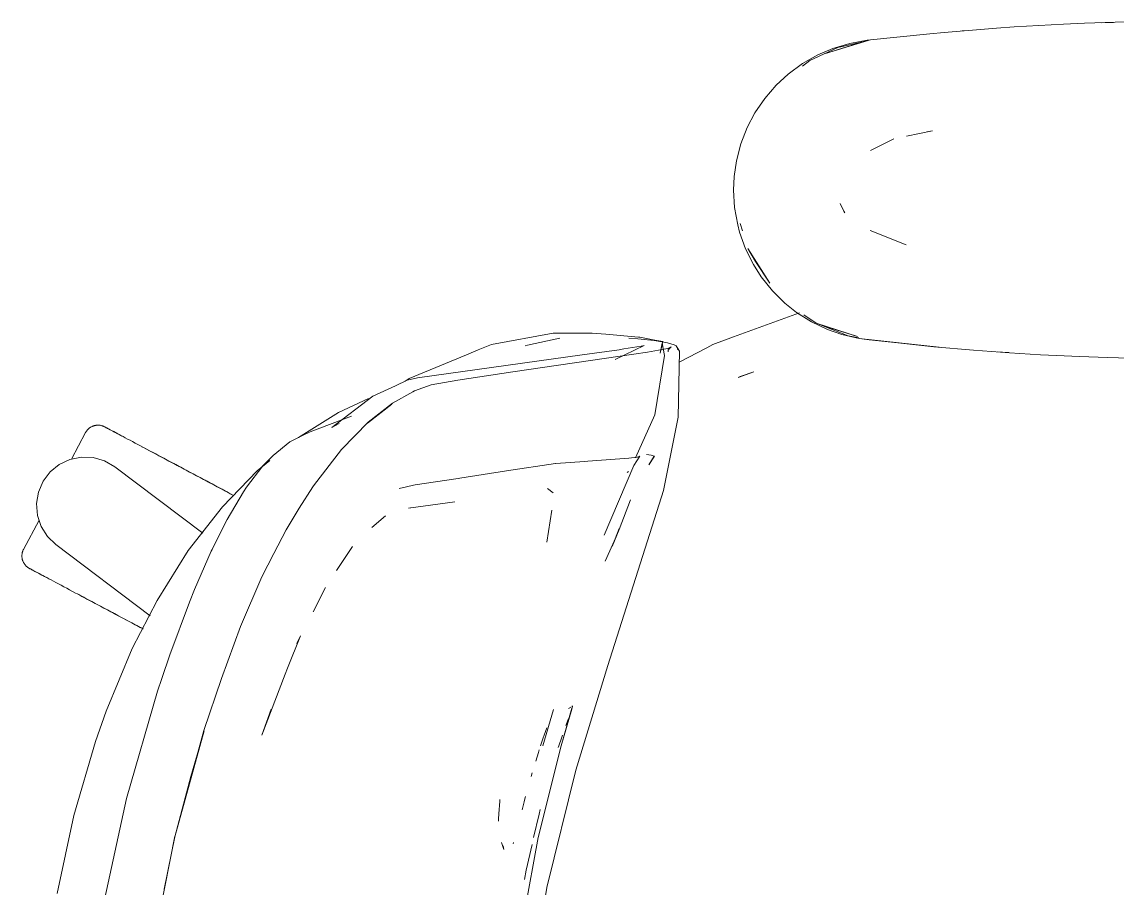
# Model space of a CAD drawing. Header units: millimetres. Extents: x 155927 to 295199, y -4084 to 97293.
# Drawn here: x 193981.5 to 194295.9, y 12822.4 to 13070.9 of the extents above; entities that cross this region are included whole.
import ezdxf

# ---------------------------------------------------------------- set-up
doc = ezdxf.new("R2010")
doc.units = ezdxf.units.MM
doc.header["$MEASUREMENT"] = 0
doc.layers.add('G-IMPT', color=8, linetype='CONTINUOUS', lineweight=9)
doc.layers.add('I-FURN', color=8, linetype='CONTINUOUS', lineweight=9)

msp = doc.modelspace()

# ---------------------------------------------------------------- linework, layer by layer
at = {"layer": 'G-IMPT'}
for p, q in [((194261.27, 13069.08), (194246.21, 13067.83)), ((194253.08, 13068.43), (194251.41, 13068.26)), ((194261.27, 13069.08), (194266.36, 13069.4)), ((194266.36, 13069.4), (194280.5, 13070.21)), ((194286.52, 13070.47), (194280.5, 13070.21)), ((194286.52, 13070.47), (194298.28, 13070.85)), ((194291.41, 13070.61), (194293.34, 13070.72)), ((194293.34, 13070.72), (194294.84, 13070.73)), ((194224.67, 13065.58), (194212.21, 13061.75)), ((194215.7, 13063.53), (194224.1, 13065.45)), ((194224.16, 13065.58), (194219.11, 13064.68)), ((194224.67, 13065.58), (194221.35, 13064.66)), ((194242.08, 13067.48), (194224.16, 13065.58)), ((194246.21, 13067.83), (194242.08, 13067.48)), ((194215.7, 13063.53), (194207.64, 13059.8)), ((194210.01, 13061.41), (194214.25, 13063.22)), ((194212.21, 13061.75), (194221.35, 13064.66)), ((194214.25, 13063.22), (194219.11, 13064.68)), ((194201.48, 13055.9), (194205.57, 13058.89)), ((194205.53, 13058.2), (194207.64, 13059.8)), ((194210.01, 13061.41), (194205.57, 13058.89)), ((194201.48, 13055.9), (194198.05, 13052.73)), ((194194.73, 13048.9), (194198.05, 13052.73)), ((194191.89, 13044.73), (194194.73, 13048.9)), ((194191.89, 13044.73), (194189.71, 13040.57)), ((194189.71, 13040.57), (194187.87, 13035.85)), ((194225.04, 13034), (194231.82, 13037.27)), ((194242.87, 13039.61), (194235.44, 13038.04)), ((194241.25, 13039.3), (194242.87, 13039.61)), ((194186.61, 13030.99), (194187.87, 13035.85)), ((194186.61, 13030.99), (194185.96, 13026.47)), ((194185.79, 13022.63), (194185.96, 13026.47)), ((194185.79, 13022.63), (194186.09, 13017.59)), ((194216.41, 13018.8), (194217.42, 13016.58)), ((194186.09, 13017.59), (194186.97, 13012.64)), ((194217.42, 13016.58), (194217.72, 13016.13)), ((194186.97, 13012.64), (194187.53, 13010.51)), ((194188.33, 13010.95), (194187.71, 13012.98)), ((194189.24, 13005.74), (194187.53, 13010.51)), ((194235.37, 13006.91), (194224.95, 13011.05)), ((194189.24, 13005.74), (194191.48, 13001.23)), ((194189.89, 13005.83), (194192.05, 13002.16)), ((194189.89, 13005.83), (194196.21, 12995.88)), ((194192.05, 13002.16), (194196.21, 12995.88)), ((194191.48, 13001.23), (194193.75, 12997.68)), ((194196.94, 12993.7), (194193.75, 12997.68)), ((194196.94, 12993.7), (194200.54, 12990.15)), ((194200.54, 12990.15), (194203.85, 12987.53)), ((194204.75, 12987.41), (194185.81, 12980.47)), ((194208.18, 12984.8), (194203.85, 12987.53)), ((194209.5, 12984.41), (194205.92, 12986.83)), ((194208.18, 12984.8), (194212.76, 12982.61)), ((194218.72, 12980.8), (194209.5, 12984.41)), ((194209.5, 12984.41), (194212.21, 12983.51)), ((194209.5, 12984.41), (194221.35, 12980.59)), ((194212.21, 12983.51), (194221.35, 12980.59)), ((194134.03, 12981.57), (194116.33, 12978.33)), ((194135.89, 12980.16), (194126.59, 12978.12)), ((194134.03, 12981.57), (194141, 12981.6)), ((194141, 12981.6), (194145.17, 12981.6)), ((194149.12, 12981.26), (194145.17, 12981.6)), ((194158.45, 12980.45), (194149.12, 12981.26)), ((194158.28, 12979.93), (194155.69, 12980.15)), ((194162.96, 12979.42), (194158.28, 12979.93)), ((194158.45, 12980.45), (194158.92, 12980.41)), ((194158.92, 12980.41), (194163.17, 12979.6)), ((194185.81, 12980.47), (194179.84, 12978.28)), ((194212.76, 12982.61), (194216.89, 12981.16)), ((194221.85, 12980.01), (194216.89, 12981.16)), ((194221.78, 12980.22), (194218.72, 12980.8)), ((194221.85, 12980.01), (194244.81, 12977.55)), ((194221.85, 12980.01), (194224.67, 12979.68)), ((194221.85, 12980.01), (194243.29, 12977.66)), ((194116.33, 12978.33), (194112.47, 12976.74)), ((194126.59, 12978.12), (194126.01, 12977.96)), ((194142.31, 12975.38), (194152.97, 12976.82)), ((194160.15, 12978.02), (194151.75, 12974.03)), ((194154.27, 12977.04), (194152.97, 12976.82)), ((194154.27, 12977.04), (194159.29, 12977.87)), ((194160.15, 12978.02), (194159.29, 12977.87)), ((194167.39, 12977.22), (194161.12, 12976.11)), ((194163.58, 12979.34), (194162.96, 12979.42)), ((194163.17, 12979.6), (194165.49, 12979.15)), ((194163.58, 12979.34), (194166.86, 12978.8)), ((194164.76, 12975.87), (194165.49, 12979.15)), ((194164.76, 12975.87), (194165.25, 12978.74)), ((194165.25, 12978.74), (194165.94, 12975.16)), ((194166.77, 12977.05), (194167.87, 12977.61)), ((194166.77, 12977.05), (194167.39, 12977.22)), ((194168.72, 12978.25), (194166.86, 12978.8)), ((194167.37, 12977.21), (194167.04, 12976.67)), ((194167.37, 12977.21), (194167.87, 12977.61)), ((194168.72, 12978.25), (194169.26, 12977.93)), ((194169.26, 12977.93), (194169.63, 12977.44)), ((194170.24, 12976.4), (194169.63, 12977.44)), ((194169.76, 12976.81), (194169.63, 12977.44)), ((194169.63, 12977.44), (194169.65, 12977.36)), ((194169.76, 12976.81), (194169.65, 12977.36)), ((194170.17, 12973.21), (194178.07, 12977.36)), ((194178.07, 12977.36), (194179.84, 12978.28)), ((194244.81, 12977.55), (194224.67, 12979.68)), ((194243.29, 12977.66), (194254.68, 12976.67)), ((194092.66, 12968.55), (194109.11, 12975.35)), ((194142.31, 12975.38), (194095.09, 12968.71)), ((194109.11, 12975.35), (194112.47, 12976.74)), ((194153.27, 12975), (194122.4, 12970.44)), ((194161.12, 12976.11), (194153.27, 12975)), ((194163.22, 12958.12), (194165.94, 12975.16)), ((194166.97, 12976.17), (194167.04, 12976.67)), ((194169.85, 12957.42), (194170.24, 12976.4)), ((194264.97, 12975.94), (194254.68, 12976.67)), ((194262.93, 12976.08), (194261.51, 12976.21)), ((194262.93, 12976.08), (194264.83, 12975.99)), ((194264.97, 12975.94), (194273.84, 12975.38)), ((194285.15, 12974.84), (194273.84, 12975.38)), ((194285.15, 12974.84), (194293.03, 12974.55)), ((194305.34, 12974.25), (194293.03, 12974.55)), ((194187.11, 12968.87), (194191.58, 12970.51)), ((194191.58, 12970.51), (194187.7, 12969.13)), ((194088.73, 12966.5), (194092.1, 12968.06)), ((194091.49, 12967.78), (194092.66, 12968.55)), ((194095.09, 12968.71), (194092.1, 12968.06)), ((194098.96, 12966.75), (194106.63, 12968.05)), ((194122.4, 12970.44), (194106.63, 12968.05)), ((194187.11, 12968.87), (194187.7, 12969.13)), ((194088.73, 12966.5), (194082.21, 12963.46)), ((194087.91, 12961.49), (194093.75, 12964.78)), ((194093.75, 12964.78), (194094.17, 12964.99)), ((194098.96, 12966.75), (194094.17, 12964.99)), ((194070.51, 12954.52), (194082.21, 12963.46)), ((194081.02, 12962.79), (194072.4, 12958.81)), ((194080.74, 12955.77), (194087.69, 12961.17)), ((194087.91, 12961.49), (194080.94, 12956.07)), ((194087.69, 12961.17), (194084.31, 12958.58)), ((194072.4, 12958.81), (194060.95, 12951.68)), ((194080.74, 12955.77), (194084.31, 12958.58)), ((194163.22, 12958.12), (194157.61, 12945.77)), ((194076.16, 12957.75), (194064.26, 12953.24)), ((194070.51, 12954.52), (194072.54, 12955.68)), ((194073.21, 12948.17), (194080.94, 12956.07)), ((194169.85, 12957.42), (194165.66, 12936.46)), ((194059.59, 12950.99), (194062.03, 12952.17)), ((194062.03, 12952.17), (194064.26, 12953.24)), ((194058.46, 12950.38), (194053.59, 12946.51)), ((194058.46, 12950.38), (194059.59, 12950.99)), ((194053.59, 12946.51), (194050.7, 12943.49)), ((194073.21, 12948.17), (194065.19, 12937.74)), ((194143.95, 12944.83), (194151.81, 12945.4)), ((194151.81, 12945.4), (194155.68, 12945.69)), ((194155.76, 12945.7), (194155.68, 12945.69)), ((194155.76, 12945.7), (194158.14, 12945.99)), ((194158.88, 12946.28), (194157.12, 12943.62)), ((194158.16, 12946), (194158.14, 12945.99)), ((194158.16, 12946), (194158.88, 12946.28)), ((194160.79, 12946.75), (194162.15, 12946.58)), ((194161.49, 12943.83), (194163.02, 12946.31)), ((194163.08, 12946.29), (194161.49, 12943.83)), ((194163.02, 12946.31), (194161.53, 12943.84)), ((194162.15, 12946.58), (194163.02, 12946.31)), ((194163.08, 12946.29), (194163.02, 12946.31)), ((194050.7, 12943.49), (194045.98, 12937.36)), ((194049.03, 12942.07), (194052.7, 12945.07)), ((194120.57, 12942.1), (194134.64, 12944.13)), ((194134.72, 12944.14), (194134.64, 12944.13)), ((194134.72, 12944.14), (194142.96, 12944.76)), ((194142.96, 12944.76), (194143.95, 12944.83)), ((194157.12, 12943.62), (194148.68, 12923.64)), ((194049.03, 12942.07), (194039.07, 12931.78)), ((194106.09, 12939.81), (194094.37, 12938.01)), ((194106.09, 12939.81), (194106.7, 12939.91)), ((194107.21, 12939.99), (194106.7, 12939.91)), ((194120.57, 12942.1), (194107.21, 12939.99)), ((194155.67, 12941.9), (194155.23, 12941.63)), ((194040.39, 12928.07), (194045.12, 12936.07)), ((194045.98, 12937.36), (194045.12, 12936.07)), ((194061.14, 12931.38), (194065.02, 12937.48)), ((194065.02, 12937.48), (194065.19, 12937.74)), ((194089.75, 12937.05), (194091.92, 12937.51)), ((194091.92, 12937.51), (194093.9, 12937.94)), ((194094.37, 12938.01), (194093.9, 12937.94)), ((194133.98, 12935.75), (194132.34, 12937.03)), ((194149.67, 12886.22), (194165.66, 12936.46)), ((194105.79, 12933.13), (194092.44, 12931.35)), ((194152.98, 12925.27), (194156.23, 12933.74)), ((194029.26, 12919.18), (194039.07, 12931.78)), ((194061.14, 12931.38), (194057.37, 12925.15)), ((194092.44, 12931.35), (194092.91, 12931.5)), ((194133.63, 12930.81), (194132.23, 12921.64)), ((194133.63, 12930.81), (194133.58, 12930.46)), ((194040.08, 12927.47), (194036.08, 12919.46)), ((194040.08, 12927.47), (194040.39, 12928.07)), ((194081.94, 12925.85), (194085.85, 12929.19)), ((194053.8, 12918.36), (194057.37, 12925.15)), ((194150.96, 12920.37), (194152.98, 12925.48)), ((194152.98, 12925.48), (194150.96, 12920.36)), ((194152.98, 12925.27), (194150.96, 12920.37)), ((194075.66, 12919.22), (194076.42, 12920.32)), ((194151.96, 12922.9), (194148.91, 12916.18)), ((194020.29, 12904.88), (194029.26, 12919.18)), ((194035.86, 12919.02), (194031.09, 12908.06)), ((194035.86, 12919.02), (194036.08, 12919.46)), ((194053.8, 12918.36), (194050.41, 12911.64)), ((194075.66, 12919.22), (194072.17, 12914.09)), ((194072.17, 12914.09), (194071.78, 12913.51)), ((194044.24, 12897.41), (194050.41, 12911.64)), ((194031.09, 12908.06), (194029.61, 12904.38)), ((194068.64, 12908.61), (194065.1, 12901.64)), ((194013.2, 12891.1), (194020.29, 12904.88)), ((194024.01, 12889.31), (194029.61, 12904.38)), ((194038.78, 12882.53), (194044.24, 12897.41)), ((194057.74, 12885.45), (194061.47, 12894.78)), ((194061.47, 12894.78), (194060.47, 12892.53)), ((194005.68, 12873.13), (194013.2, 12891.1)), ((194024.01, 12889.31), (194021.67, 12882.49)), ((194140.49, 12856.24), (194149.67, 12886.22)), ((194020.47, 12878.88), (194021.67, 12882.49)), ((194038.78, 12882.53), (194033.77, 12867.61)), ((194050.37, 12866.28), (194057.08, 12883.72)), ((194057.08, 12883.72), (194057.74, 12885.45)), ((194020.47, 12878.88), (194011.53, 12848.05)), ((194005.68, 12873.13), (194002.61, 12864.4)), ((194050.37, 12866.28), (194053.09, 12873.71)), ((194131.06, 12863.19), (194134.1, 12873.62)), ((194136.26, 12863.2), (194139.53, 12874.42)), ((194136.26, 12863.2), (194139.37, 12874.02)), ((194136.26, 12863.2), (194139.32, 12873.73)), ((194138.44, 12873.88), (194139.05, 12874.26)), ((194138.44, 12873.88), (194138.65, 12874.03)), ((194139.32, 12873.73), (194139.37, 12874.02)), ((194139.53, 12874.42), (194139.39, 12874.66)), ((194137.64, 12868.97), (194137.98, 12869.94)), ((194137.98, 12869.94), (194138.38, 12871.01)), ((194025.38, 12837.12), (194033.77, 12867.61)), ((194025.38, 12837.12), (194033.81, 12867.53)), ((194030.04, 12854.36), (194033.81, 12867.53)), ((194132.19, 12868.37), (194131.43, 12866.21)), ((194002.61, 12864.4), (193996.43, 12843.15)), ((194131.17, 12865.49), (194130.4, 12863.19)), ((194131.17, 12865.49), (194131.43, 12866.21)), ((194135.63, 12863.19), (194136.36, 12865.42)), ((194136.65, 12866.22), (194136.36, 12865.42)), ((194129.77, 12861.27), (194128.99, 12858.78)), ((194129.71, 12836.88), (194136.26, 12863.2)), ((194130.02, 12862.05), (194129.77, 12861.27)), ((194135.63, 12863.19), (194135.48, 12862.74)), ((194030.04, 12854.36), (194025.38, 12837.12)), ((194128, 12855.48), (194127.66, 12854.36)), ((194140.49, 12856.24), (194132.17, 12822.56)), ((194004.86, 12817.26), (194011.53, 12848.05)), ((194126.09, 12848.69), (194125.09, 12844.83)), ((194126.09, 12848.69), (194125.7, 12847.17)), ((194118.39, 12843.63), (194118.67, 12847.34)), ((194118.67, 12847.34), (194118.7, 12847.82)), ((194129.94, 12843.61), (194130.28, 12844.9)), ((193996.43, 12843.15), (193991.62, 12820.79)), ((194118.39, 12843.63), (194118.29, 12842.26)), ((194118.29, 12841.56), (194118.29, 12842.26)), ((194128.39, 12836.86), (194129.94, 12843.61)), ((194019.21, 12805.99), (194025.43, 12837.23)), ((194025.43, 12837.23), (194019.21, 12806.07)), ((194025.38, 12837.12), (194022.31, 12822.09)), ((194119.82, 12833.47), (194119.14, 12835.42)), ((194122.49, 12835.07), (194122.63, 12835.48)), ((194129.71, 12836.88), (194124.78, 12810.21)), ((194119.82, 12833.47), (194119.61, 12834.52)), ((194126.23, 12827.47), (194127.94, 12834.89)), ((194125.76, 12824.83), (194126.23, 12827.47)), ((194132.17, 12822.56), (194125.91, 12784.82))]:
    msp.add_line(p, q, dxfattribs=at)
at = {"layer": 'I-FURN'}
for p, q in [((194001.48, 12954.72), (194001.63, 12954.79)), ((194001.63, 12954.79), (194001.77, 12954.85)), ((194001.77, 12954.85), (194001.92, 12954.91)), ((194001.92, 12954.91), (194002.07, 12954.97)), ((194002.07, 12954.97), (194002.23, 12955.02)), ((194002.23, 12955.02), (194002.38, 12955.06)), ((194002.38, 12955.06), (194002.54, 12955.09)), ((194002.54, 12955.09), (194002.7, 12955.12)), ((194002.7, 12955.12), (194002.86, 12955.15)), ((194002.86, 12955.15), (194003.02, 12955.16)), ((194003.02, 12955.16), (194003.18, 12955.17)), ((194003.18, 12955.17), (194003.34, 12955.18)), ((194003.34, 12955.18), (194003.5, 12955.17)), ((194003.5, 12955.17), (194003.66, 12955.16)), ((194003.66, 12955.16), (194003.82, 12955.15)), ((194003.82, 12955.15), (194003.98, 12955.13)), ((194003.98, 12955.13), (194004.14, 12955.1)), ((194004.14, 12955.1), (194004.3, 12955.06)), ((194004.3, 12955.06), (194004.46, 12955.02)), ((194004.46, 12955.02), (194004.61, 12954.97)), ((194004.61, 12954.97), (194004.76, 12954.92)), ((194004.76, 12954.92), (194004.91, 12954.86)), ((194004.91, 12954.86), (194005.06, 12954.8)), ((194005.06, 12954.8), (194005.2, 12954.72)), ((193999.79, 12953.04), (193995.76, 12945.46)), ((193999.79, 12953.04), (193999.87, 12953.18)), ((193999.87, 12953.18), (193999.95, 12953.32)), ((193999.95, 12953.32), (194000.04, 12953.45)), ((194000.04, 12953.45), (194000.14, 12953.58)), ((194000.14, 12953.58), (194000.24, 12953.71)), ((194000.24, 12953.71), (194000.34, 12953.83)), ((194000.34, 12953.83), (194000.45, 12953.95)), ((194000.45, 12953.95), (194000.57, 12954.06)), ((194000.57, 12954.06), (194000.69, 12954.17)), ((194000.69, 12954.17), (194000.81, 12954.27)), ((194000.81, 12954.27), (194000.94, 12954.37)), ((194000.94, 12954.37), (194001.07, 12954.47)), ((194001.07, 12954.47), (194001.2, 12954.56)), ((194001.2, 12954.56), (194001.34, 12954.64)), ((194001.34, 12954.64), (194001.48, 12954.72)), ((194005.2, 12954.72), (194005.24, 12954.7)), ((194005.24, 12954.7), (194005.26, 12954.69)), ((194005.25, 12954.7), (194005.24, 12954.7)), ((194005.29, 12954.68), (194005.25, 12954.7)), ((194005.26, 12954.69), (194005.32, 12954.66)), ((194005.37, 12954.64), (194005.29, 12954.68)), ((194005.32, 12954.66), (194005.42, 12954.61)), ((194005.49, 12954.57), (194005.37, 12954.64)), ((194005.42, 12954.61), (194005.56, 12954.53)), ((194005.66, 12954.48), (194005.49, 12954.57)), ((194005.56, 12954.53), (194005.74, 12954.44)), ((194005.86, 12954.38), (194005.66, 12954.48)), ((194005.74, 12954.44), (194005.96, 12954.32)), ((194006.1, 12954.25), (194005.86, 12954.38)), ((194005.96, 12954.32), (194006.22, 12954.18)), ((194006.38, 12954.1), (194006.1, 12954.25)), ((194006.22, 12954.18), (194006.52, 12954.03)), ((194006.7, 12953.93), (194006.38, 12954.1)), ((194006.52, 12954.03), (194006.85, 12953.85)), ((194007.05, 12953.74), (194006.7, 12953.93)), ((194006.85, 12953.85), (194007.23, 12953.65)), ((194007.44, 12953.53), (194007.05, 12953.74)), ((194007.23, 12953.65), (194007.64, 12953.43)), ((194007.87, 12953.31), (194007.44, 12953.53)), ((194007.64, 12953.43), (194008.08, 12953.19)), ((194008.34, 12953.06), (194007.87, 12953.31)), ((194008.08, 12953.19), (194008.57, 12952.94)), ((194008.84, 12952.79), (194008.34, 12953.06)), ((194008.57, 12952.94), (194009.08, 12952.66)), ((194009.38, 12952.51), (194008.84, 12952.79)), ((194009.08, 12952.66), (194009.63, 12952.37)), ((194009.94, 12952.2), (194009.38, 12952.51)), ((194009.63, 12952.37), (194010.22, 12952.06)), ((194010.55, 12951.88), (194009.94, 12952.2)), ((194011.18, 12951.55), (194010.55, 12951.88)), ((194011.84, 12951.19), (194011.18, 12951.55)), ((194012.54, 12950.83), (194011.84, 12951.19)), ((194013.26, 12950.44), (194012.54, 12950.83)), ((194014.01, 12950.04), (194013.26, 12950.44)), ((194014.79, 12949.63), (194014.01, 12950.04)), ((194015.59, 12949.2), (194014.79, 12949.63)), ((194016.41, 12948.77), (194015.59, 12949.2)), ((194015.96, 12949), (194016.8, 12948.56)), ((194017.26, 12948.32), (194016.41, 12948.77)), ((194016.8, 12948.56), (194017.66, 12948.1)), ((193992.25, 12943.92), (193995.3, 12945.36)), ((193995.3, 12945.36), (193998.61, 12946.03)), ((193998.61, 12946.03), (194001.98, 12945.89)), ((194001.98, 12945.89), (194005.22, 12944.95)), ((194018.13, 12947.85), (194017.26, 12948.32)), ((194017.66, 12948.1), (194018.53, 12947.64)), ((194019.01, 12947.38), (194018.13, 12947.85)), ((194018.53, 12947.64), (194019.43, 12947.16)), ((194019.92, 12946.9), (194019.01, 12947.38)), ((194019.43, 12947.16), (194020.34, 12946.68)), ((194020.84, 12946.41), (194019.92, 12946.9)), ((194020.34, 12946.68), (194021.27, 12946.18)), ((194021.78, 12945.91), (194020.84, 12946.41)), ((194021.27, 12946.18), (194022.22, 12945.68)), ((194022.73, 12945.41), (194021.78, 12945.91)), ((194022.22, 12945.68), (194023.17, 12945.17)), ((194023.69, 12944.89), (194022.73, 12945.41)), ((193989.64, 12941.79), (193992.25, 12943.92)), ((194005.22, 12944.95), (194008.14, 12943.26)), ((194008.14, 12943.26), (194033.45, 12924.18)), ((194023.17, 12945.17), (194024.14, 12944.66)), ((194024.67, 12944.38), (194023.69, 12944.89)), ((194024.14, 12944.66), (194025.12, 12944.14)), ((194025.65, 12943.85), (194024.67, 12944.38)), ((194025.12, 12944.14), (194026.11, 12943.61)), ((194026.64, 12943.33), (194025.65, 12943.85)), ((194026.11, 12943.61), (194027.1, 12943.08)), ((194027.64, 12942.8), (194026.64, 12943.33)), ((194027.1, 12943.08), (194028.1, 12942.55)), ((194028.64, 12942.26), (194027.64, 12942.8)), ((194028.1, 12942.55), (194029.1, 12942.02)), ((194029.65, 12941.73), (194028.64, 12942.26)), ((193986.28, 12935.99), (193987.61, 12939.1)), ((193987.61, 12939.1), (193989.64, 12941.79)), ((194029.1, 12942.02), (194030.11, 12941.48)), ((194030.65, 12941.19), (194029.65, 12941.73)), ((194030.11, 12941.48), (194031.11, 12940.95)), ((194031.66, 12940.66), (194030.65, 12941.19)), ((194031.11, 12940.95), (194032.12, 12940.41)), ((194032.66, 12940.13), (194031.66, 12940.66)), ((194032.12, 12940.41), (194033.12, 12939.88)), ((194033.66, 12939.6), (194032.66, 12940.13)), ((194033.12, 12939.88), (194034.12, 12939.35)), ((194034.65, 12939.07), (194033.66, 12939.6)), ((194034.12, 12939.35), (194035.11, 12938.83)), ((194035.64, 12938.54), (194034.65, 12939.07)), ((193985.74, 12932.67), (193986.28, 12935.99)), ((194035.11, 12938.83), (194036.09, 12938.3)), ((194036.62, 12938.02), (194035.64, 12938.54)), ((194036.09, 12938.3), (194037.07, 12937.78)), ((194037.59, 12937.51), (194036.62, 12938.02)), ((194037.07, 12937.78), (194038.03, 12937.27)), ((194038.54, 12937), (194037.59, 12937.51)), ((194038.03, 12937.27), (194038.98, 12936.77)), ((194039.49, 12936.5), (194038.54, 12937)), ((194038.98, 12936.77), (194039.92, 12936.27)), ((194040.42, 12936), (194039.49, 12936.5)), ((194039.92, 12936.27), (194040.84, 12935.78)), ((194041.33, 12935.52), (194040.42, 12936)), ((194040.84, 12935.78), (194041.75, 12935.3)), ((194042.23, 12935.04), (194041.33, 12935.52)), ((193986, 12929.3), (193985.74, 12932.67)), ((193986.45, 12927.95), (193981.98, 12919.54)), ((193987.07, 12926.1), (193986, 12929.3)), ((193988.87, 12923.25), (193987.07, 12926.1)), ((193991.29, 12920.91), (193988.87, 12923.25)), ((194018.36, 12900.51), (193991.29, 12920.91)), ((193981.51, 12917.8), (193981.52, 12917.96)), ((193981.51, 12917.64), (193981.51, 12917.8)), ((193981.51, 12917.48), (193981.51, 12917.64)), ((193981.52, 12917.32), (193981.51, 12917.48)), ((193981.52, 12917.96), (193981.54, 12918.12)), ((193981.54, 12917.16), (193981.52, 12917.32)), ((193981.54, 12918.12), (193981.56, 12918.28)), ((193981.56, 12917), (193981.54, 12917.16)), ((193981.56, 12918.28), (193981.59, 12918.44)), ((193981.59, 12918.44), (193981.62, 12918.6)), ((193981.62, 12918.6), (193981.66, 12918.75)), ((193981.66, 12918.75), (193981.71, 12918.91)), ((193981.71, 12918.91), (193981.76, 12919.06)), ((193981.76, 12919.06), (193981.82, 12919.21)), ((193981.82, 12919.21), (193981.89, 12919.36)), ((193981.89, 12919.36), (193981.96, 12919.5)), ((193981.96, 12919.5), (193981.98, 12919.54)), ((193981.59, 12916.84), (193981.56, 12917)), ((193981.63, 12916.68), (193981.59, 12916.84)), ((193981.67, 12916.53), (193981.63, 12916.68)), ((193981.72, 12916.37), (193981.67, 12916.53)), ((193981.77, 12916.22), (193981.72, 12916.37)), ((193981.83, 12916.07), (193981.77, 12916.22)), ((193981.9, 12915.92), (193981.83, 12916.07)), ((193981.97, 12915.78), (193981.9, 12915.92)), ((193982.05, 12915.64), (193981.97, 12915.78)), ((193982.13, 12915.5), (193982.05, 12915.64)), ((193982.22, 12915.36), (193982.13, 12915.5)), ((193982.31, 12915.23), (193982.22, 12915.36)), ((193982.41, 12915.11), (193982.31, 12915.23)), ((193982.51, 12914.98), (193982.41, 12915.11)), ((193982.62, 12914.86), (193982.51, 12914.98)), ((193982.74, 12914.75), (193982.62, 12914.86)), ((193982.86, 12914.64), (193982.74, 12914.75)), ((193982.98, 12914.54), (193982.86, 12914.64)), ((193983.1, 12914.44), (193982.98, 12914.54)), ((193983.23, 12914.34), (193983.1, 12914.44)), ((193983.37, 12914.25), (193983.23, 12914.34)), ((193983.51, 12914.17), (193983.37, 12914.25)), ((193983.65, 12914.09), (193983.51, 12914.17)), ((193983.69, 12914.06), (193983.65, 12914.09)), ((193983.65, 12914.09), (193983.65, 12914.09)), ((193983.65, 12914.09), (193983.67, 12914.08)), ((193983.67, 12914.08), (193983.73, 12914.05)), ((193983.78, 12914.02), (193983.69, 12914.06)), ((193983.73, 12914.05), (193983.83, 12913.99)), ((193983.9, 12913.96), (193983.78, 12914.02)), ((193983.83, 12913.99), (193983.97, 12913.92)), ((193984.06, 12913.87), (193983.9, 12913.96)), ((193983.97, 12913.92), (193984.15, 12913.82)), ((193984.26, 12913.76), (193984.06, 12913.87)), ((193984.15, 12913.82), (193984.37, 12913.71)), ((193984.5, 12913.63), (193984.26, 12913.76)), ((193984.37, 12913.71), (193984.63, 12913.57)), ((193984.78, 12913.49), (193984.5, 12913.63)), ((193984.63, 12913.57), (193984.92, 12913.41)), ((193985.1, 12913.32), (193984.78, 12913.49)), ((193984.92, 12913.41), (193985.26, 12913.23)), ((193985.46, 12913.13), (193985.1, 12913.32)), ((193985.26, 12913.23), (193985.63, 12913.03)), ((193985.85, 12912.92), (193985.46, 12913.13)), ((193985.63, 12913.03), (193986.04, 12912.82)), ((193986.28, 12912.69), (193985.85, 12912.92)), ((193986.04, 12912.82), (193986.49, 12912.58)), ((193986.74, 12912.44), (193986.28, 12912.69)), ((193986.49, 12912.58), (193986.97, 12912.32)), ((193987.24, 12912.18), (193986.74, 12912.44)), ((193986.97, 12912.32), (193987.49, 12912.05)), ((193987.78, 12911.89), (193987.24, 12912.18)), ((193987.49, 12912.05), (193988.04, 12911.75)), ((193988.35, 12911.59), (193987.78, 12911.89)), ((193988.04, 12911.75), (193988.62, 12911.44)), ((193988.62, 12911.44), (193989.24, 12911.12)), ((193989.24, 12911.12), (193989.89, 12910.77)), ((193989.89, 12910.77), (193990.56, 12910.41)), ((193990.56, 12910.41), (193991.27, 12910.04)), ((193991.27, 12910.04), (193992.01, 12909.64)), ((193992.01, 12909.64), (193992.77, 12909.24)), ((193992.77, 12909.24), (193993.56, 12908.82)), ((193993.56, 12908.82), (193994.37, 12908.39)), ((193994.37, 12908.39), (193995.2, 12907.94)), ((193995.2, 12907.94), (193996.06, 12907.49)), ((193996.06, 12907.49), (193996.94, 12907.02)), ((193996.94, 12907.02), (193997.83, 12906.55)), ((193998.32, 12906.29), (193997.42, 12906.77)), ((193997.83, 12906.55), (193998.75, 12906.06)), ((193999.25, 12905.79), (193998.32, 12906.29)), ((193998.75, 12906.06), (193999.68, 12905.57)), ((194000.18, 12905.3), (193999.25, 12905.79)), ((193999.68, 12905.57), (194000.62, 12905.06)), ((194001.14, 12904.79), (194000.18, 12905.3)), ((194000.62, 12905.06), (194001.58, 12904.56)), ((194002.1, 12904.28), (194001.14, 12904.79)), ((194001.58, 12904.56), (194002.55, 12904.04)), ((194003.07, 12903.76), (194002.1, 12904.28)), ((194002.55, 12904.04), (194003.52, 12903.52)), ((194004.06, 12903.24), (194003.07, 12903.76)), ((194003.52, 12903.52), (194004.51, 12902.99)), ((194005.05, 12902.71), (194004.06, 12903.24)), ((194004.51, 12902.99), (194005.51, 12902.47)), ((194006.04, 12902.18), (194005.05, 12902.71)), ((194005.51, 12902.47), (194006.51, 12901.94)), ((194007.05, 12901.65), (194006.04, 12902.18)), ((194006.51, 12901.94), (194007.51, 12901.4)), ((194008.05, 12901.11), (194007.05, 12901.65)), ((194007.51, 12901.4), (194008.51, 12900.87)), ((194009.06, 12900.58), (194008.05, 12901.11)), ((194008.51, 12900.87), (194009.52, 12900.33)), ((194010.06, 12900.04), (194009.06, 12900.58)), ((194009.52, 12900.33), (194010.52, 12899.8)), ((194011.06, 12899.51), (194010.06, 12900.04)), ((194010.52, 12899.8), (194011.52, 12899.27)), ((194012.06, 12898.98), (194011.06, 12899.51)), ((194011.52, 12899.27), (194012.52, 12898.74)), ((194013.06, 12898.45), (194012.06, 12898.98)), ((194012.52, 12898.74), (194013.51, 12898.21)), ((194014.04, 12897.93), (194013.06, 12898.45)), ((194013.51, 12898.21), (194014.5, 12897.69)), ((194015.02, 12897.41), (194014.04, 12897.93)), ((194014.5, 12897.69), (194015.47, 12897.17)), ((194015.99, 12896.89), (194015.02, 12897.41)), ((194015.47, 12897.17), (194016.32, 12896.72)), ((194016.32, 12896.72), (194015.99, 12896.89))]:
    msp.add_line(p, q, dxfattribs=at)

doc.saveas('drawing.dxf')
